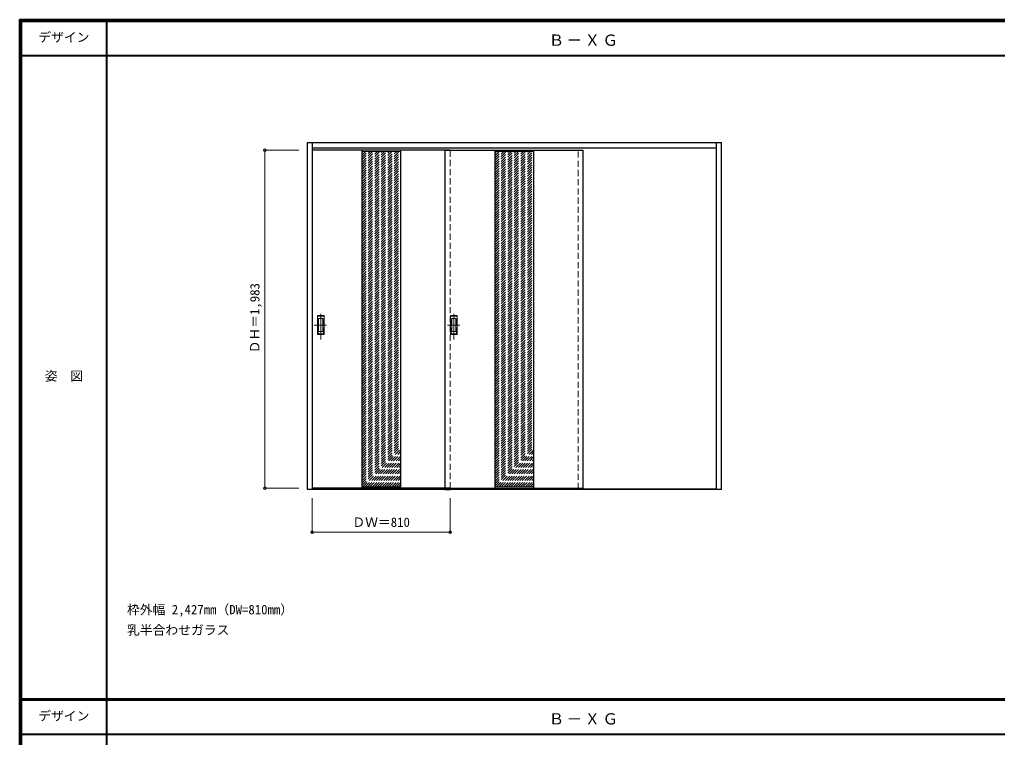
# Model space of a CAD drawing. Units: millimetres, scale not verified. Extents: x -6000 to 5700, y -4307 to 4175.
# Drawn here: x -6000 to -267, y -36 to 4175 of the extents above; entities that cross this region are included whole.
import ezdxf
from ezdxf.enums import TextEntityAlignment as Align

# ---------------------------------------------------------------- set-up
doc = ezdxf.new("R2010")
doc.units = ezdxf.units.MM
doc.header["$LTSCALE"] = 30
doc.header["$PDMODE"] = 32
doc.header["$PDSIZE"] = 15
doc.linetypes.add('CHAIN1', pattern=[8, 5, -1, 1, -1])
doc.linetypes.add('DASHED1', pattern=[1.8, 1.2, -0.6])
for name, color, linetype, lineweight in [('0-2_扉', 3, 'Continuous', 25), ('0-4_枠', 3, 'Continuous', 25), ('0-6_引手', 7, 'Continuous', 18), ('0-A_文字', 7, 'Continuous', 18), ('0-B_寸法', 4, 'Continuous', 9), ('0-C_ハッチ', 4, 'DASHED1', 9), ('F-1_枠', 6, 'Continuous', 40), ('F-A_文字', 7, 'Continuous', 18)]:
    doc.layers.add(name, color=color, linetype=linetype, lineweight=lineweight)
doc.styles.add('ＭＳ ゴシック', font='')
doc.styles.get('ＭＳ ゴシック').set_extended_font_data('MS Gothic')

msp = doc.modelspace()

# ---------------------------------------------------------------- linework, layer by layer
at = {"layer": '0-2_扉', "color": 4, "linetype": 'DASHED1', "lineweight": 9}
for p, q in [((-4285, 1426), (-4285, 3409)), ((-4282, 3409), (-4285, 3409)), ((-3475, 1426), (-3475, 3409)), ((-2725, 1421), (-2725, 3423)), ((-2695, 1421), (-2695, 3423)), ((-4282, 1426), (-4285, 1426))]:
    msp.add_line(p, q, dxfattribs=at)
at = {"layer": '0-2_扉'}
for p, q in [((-3505, 3409), (-4282, 3409)), ((-3994, 3409), (-3994, 1426)), ((-3766, 3409), (-3766, 1426)), ((-3475, 3409), (-3505, 3409)), ((-3505, 1426), (-3505, 3409)), ((-3505, 3409), (-2695, 3409)), ((-3214, 3409), (-3214, 1426)), ((-2986, 3409), (-2986, 1426)), ((-2695, 1426), (-2695, 3409)), ((-3505, 1426), (-4282, 1426)), ((-3475, 1426), (-3505, 1426)), ((-3505, 1426), (-2695, 1426)), ((-3505, 1418), (-3475, 1418))]:
    msp.add_line(p, q, dxfattribs=at)
at = {"layer": '0-2_扉', "color": 7, "lineweight": 18}
for p, q in [((-3994, 3401), (-3766, 3401)), ((-3214, 3401), (-2986, 3401)), ((-3994, 1434), (-3766, 1434)), ((-3214, 1434), (-2986, 1434))]:
    msp.add_line(p, q, dxfattribs=at)
at = {"layer": '0-4_枠'}
for p, q in [((-4312, 3453), (-1885, 3453)), ((-4282, 1418), (-4282, 3453)), ((-1915, 1418), (-1915, 3453)), ((-1885, 1418), (-1885, 3453)), ((-4282, 3423), (-1915, 3423)), ((-1915, 1421), (-4282, 1421)), ((-1915, 1418), (-4282, 1418)), ((-1885, 1418), (-1915, 1418))]:
    msp.add_line(p, q, dxfattribs=at)
msp.add_lwpolyline([(-4282, 1418), (-4312, 1418), (-4312, 3453)], dxfattribs=at)
at = {"layer": '0-6_引手', "linetype": 'CHAIN1'}
for p, q in [((-4234, 2298.27), (-4234, 2469.12)), ((-3454, 2298.27), (-3454, 2469.12)), ((-4272.07, 2383.5), (-4199.56, 2383.5)), ((-3492.07, 2383.5), (-3419.56, 2383.5))]:
    msp.add_line(p, q, dxfattribs=at)
at = {"layer": '0-6_引手'}
for p, q in [((-4253, 2438.5), (-4215, 2438.5)), ((-4253, 2328.5), (-4253, 2438.5)), ((-4246.5, 2422.5), (-4221.5, 2422.5)), ((-4246.5, 2344.5), (-4246.5, 2422.5)), ((-4221.5, 2344.5), (-4221.5, 2422.5)), ((-4215, 2328.5), (-4215, 2438.5)), ((-3473, 2438.5), (-3435, 2438.5)), ((-3473, 2328.5), (-3473, 2438.5)), ((-3466.5, 2422.5), (-3441.5, 2422.5)), ((-3466.5, 2344.5), (-3466.5, 2422.5)), ((-3441.5, 2344.5), (-3441.5, 2422.5)), ((-3435, 2328.5), (-3435, 2438.5)), ((-4253, 2328.5), (-4215, 2328.5)), ((-4246.5, 2344.5), (-4221.5, 2344.5)), ((-3473, 2328.5), (-3435, 2328.5)), ((-3466.5, 2344.5), (-3441.5, 2344.5))]:
    msp.add_line(p, q, dxfattribs=at)
at = {"layer": '0-6_引手', "linetype": 'DASHED1'}
for p, q in [((-4218, 2332.5), (-4218, 2434.5)), ((-3438, 2332.5), (-3438, 2434.5)), ((-4250, 2332.5), (-4218, 2332.5)), ((-3470, 2332.5), (-3438, 2332.5))]:
    msp.add_line(p, q, dxfattribs=at)
for points in [[(-4250, 2332.5), (-4250, 2434.5), (-4218, 2434.5)], [(-3470, 2332.5), (-3470, 2434.5), (-3438, 2434.5)]]:
    msp.add_lwpolyline(points, dxfattribs=at)
at = {"layer": '0-B_寸法'}
for p, q in [((-4562, 3409), (-4362, 3409)), ((-4562, 3409), (-4562, 1426)), ((-4562, 1426), (-4362, 1426)), ((-4285, 1168), (-4285, 1368)), ((-3475, 1168), (-3475, 1368)), ((-4285, 1168), (-3475, 1168))]:
    msp.add_line(p, q, dxfattribs=at)
at = {"layer": '0-B_寸法', "color": 7}
for p in [(-4562, 3409), (-4562, 1426), (-4285, 1168), (-3475, 1168)]:
    msp.add_point(p, dxfattribs=at)
at = {"layer": '0-C_ハッチ'}
for p, q in [((-3994, 3181.64), (-3774.64, 3401)), ((-3994, 3195.79), (-3788.79, 3401)), ((-3994, 3209.93), (-3802.93, 3401)), ((-3994, 3224.07), (-3817.07, 3401)), ((-3994, 3238.21), (-3831.21, 3401)), ((-3994, 3252.35), (-3845.35, 3401)), ((-3994, 3266.5), (-3859.5, 3401)), ((-3994, 3280.64), (-3873.64, 3401)), ((-3994, 3294.78), (-3887.78, 3401)), ((-3994, 3308.92), (-3901.92, 3401)), ((-3994, 3323.06), (-3916.06, 3401)), ((-3994, 3337.21), (-3930.21, 3401)), ((-3994, 3351.35), (-3944.35, 3401)), ((-3994, 3365.49), (-3958.49, 3401)), ((-3994, 3379.63), (-3972.63, 3401)), ((-3994, 3393.78), (-3986.78, 3401)), ((-3994, 3167.5), (-3766, 3395.5)), ((-3214, 3177.75), (-2990.75, 3401)), ((-3214, 3191.89), (-3004.89, 3401)), ((-3214, 3206.03), (-3019.03, 3401)), ((-3214, 3220.17), (-3033.17, 3401)), ((-3214, 3234.31), (-3047.31, 3401)), ((-3214, 3248.46), (-3061.46, 3401)), ((-3214, 3262.6), (-3075.6, 3401)), ((-3214, 3276.74), (-3089.74, 3401)), ((-3214, 3290.88), (-3103.88, 3401)), ((-3214, 3305.02), (-3118.02, 3401)), ((-3214, 3319.17), (-3132.17, 3401)), ((-3214, 3333.31), (-3146.31, 3401)), ((-3214, 3347.45), (-3160.45, 3401)), ((-3214, 3361.59), (-3174.59, 3401)), ((-3214, 3375.73), (-3188.74, 3401)), ((-3214, 3389.88), (-3202.88, 3401)), ((-3214, 3163.6), (-2986, 3391.6)), ((-3994, 3153.36), (-3766, 3381.36)), ((-3994, 3139.22), (-3766, 3367.22)), ((-3994, 3125.07), (-3766, 3353.07)), ((-3994, 3110.93), (-3766, 3338.93)), ((-3214, 3149.46), (-2986, 3377.46)), ((-3214, 3135.32), (-2986, 3363.32)), ((-3214, 3121.18), (-2986, 3349.18)), ((-3214, 3107.03), (-2986, 3335.03)), ((-3994, 3096.79), (-3766, 3324.79)), ((-3994, 3082.65), (-3766, 3310.65)), ((-3994, 3068.51), (-3766, 3296.51)), ((-3994, 3054.36), (-3766, 3282.36)), ((-3994, 3040.22), (-3766, 3268.22)), ((-3214, 3092.89), (-2986, 3320.89)), ((-3214, 3078.75), (-2986, 3306.75)), ((-3214, 3064.61), (-2986, 3292.61)), ((-3214, 3050.47), (-2986, 3278.47)), ((-3994, 3026.08), (-3766, 3254.08)), ((-3994, 3011.94), (-3766, 3239.94)), ((-3994, 2997.8), (-3766, 3225.8)), ((-3994, 2983.65), (-3766, 3211.65)), ((-3214, 3036.32), (-2986, 3264.32)), ((-3214, 3022.18), (-2986, 3250.18)), ((-3214, 3008.04), (-2986, 3236.04)), ((-3214, 2993.9), (-2986, 3221.9)), ((-3994, 2969.51), (-3766, 3197.51)), ((-3994, 2955.37), (-3766, 3183.37)), ((-3994, 2941.23), (-3766, 3169.23)), ((-3994, 2927.08), (-3766, 3155.08)), ((-3214, 2979.76), (-2986, 3207.76)), ((-3214, 2965.61), (-2986, 3193.61)), ((-3214, 2951.47), (-2986, 3179.47)), ((-3214, 2937.33), (-2986, 3165.33)), ((-3994, 2912.94), (-3766, 3140.94)), ((-3994, 2898.8), (-3766, 3126.8)), ((-3994, 2884.66), (-3766, 3112.66)), ((-3994, 2870.52), (-3766, 3098.52)), ((-3214, 2923.19), (-2986, 3151.19)), ((-3214, 2909.04), (-2986, 3137.04)), ((-3214, 2894.9), (-2986, 3122.9)), ((-3214, 2880.76), (-2986, 3108.76)), ((-3994, 2856.37), (-3766, 3084.37)), ((-3994, 2842.23), (-3766, 3070.23)), ((-3994, 2828.09), (-3766, 3056.09)), ((-3994, 2813.95), (-3766, 3041.95)), ((-3214, 2866.62), (-2986, 3094.62)), ((-3214, 2852.48), (-2986, 3080.48)), ((-3214, 2838.33), (-2986, 3066.33)), ((-3214, 2824.19), (-2986, 3052.19)), ((-3994, 2799.81), (-3766, 3027.81)), ((-3994, 2785.66), (-3766, 3013.66)), ((-3994, 2771.52), (-3766, 2999.52)), ((-3994, 2757.38), (-3766, 2985.38)), ((-3214, 2810.05), (-2986, 3038.05)), ((-3214, 2795.91), (-2986, 3023.91)), ((-3214, 2781.77), (-2986, 3009.77)), ((-3214, 2767.62), (-2986, 2995.62)), ((-3214, 2753.48), (-2986, 2981.48)), ((-3994, 2743.24), (-3766, 2971.24)), ((-3994, 2729.09), (-3766, 2957.09)), ((-3994, 2714.95), (-3766, 2942.95)), ((-3994, 2700.81), (-3766, 2928.81)), ((-3214, 2739.34), (-2986, 2967.34)), ((-3214, 2725.2), (-2986, 2953.2)), ((-3214, 2711.05), (-2986, 2939.05)), ((-3214, 2696.91), (-2986, 2924.91)), ((-3994, 2686.67), (-3766, 2914.67)), ((-3994, 2672.53), (-3766, 2900.53)), ((-3994, 2658.38), (-3766, 2886.38)), ((-3994, 2644.24), (-3766, 2872.24)), ((-3214, 2682.77), (-2986, 2910.77)), ((-3214, 2668.63), (-2986, 2896.63)), ((-3214, 2654.49), (-2986, 2882.49)), ((-3214, 2640.34), (-2986, 2868.34)), ((-3994, 2630.1), (-3766, 2858.1)), ((-3994, 2615.96), (-3766, 2843.96)), ((-3994, 2601.82), (-3766, 2829.82)), ((-3994, 2587.67), (-3766, 2815.67)), ((-3214, 2626.2), (-2986, 2854.2)), ((-3214, 2612.06), (-2986, 2840.06)), ((-3214, 2597.92), (-2986, 2825.92)), ((-3214, 2583.78), (-2986, 2811.78)), ((-3994, 2573.53), (-3766, 2801.53)), ((-3994, 2559.39), (-3766, 2787.39)), ((-3994, 2545.25), (-3766, 2773.25)), ((-3994, 2531.11), (-3766, 2759.11)), ((-3214, 2569.63), (-2986, 2797.63)), ((-3214, 2555.49), (-2986, 2783.49)), ((-3214, 2541.35), (-2986, 2769.35)), ((-3214, 2527.21), (-2986, 2755.21)), ((-3994, 2516.96), (-3766, 2744.96)), ((-3994, 2502.82), (-3766, 2730.82)), ((-3994, 2488.68), (-3766, 2716.68)), ((-3994, 2474.54), (-3766, 2702.54)), ((-3214, 2513.06), (-2986, 2741.06)), ((-3214, 2498.92), (-2986, 2726.92)), ((-3214, 2484.78), (-2986, 2712.78)), ((-3214, 2470.64), (-2986, 2698.64)), ((-3994, 2460.39), (-3766, 2688.39)), ((-3994, 2446.25), (-3766, 2674.25)), ((-3994, 2432.11), (-3766, 2660.11)), ((-3994, 2417.97), (-3766, 2645.97)), ((-3214, 2456.5), (-2986, 2684.5)), ((-3214, 2442.35), (-2986, 2670.35)), ((-3214, 2428.21), (-2986, 2656.21)), ((-3214, 2414.07), (-2986, 2642.07)), ((-3994, 2403.83), (-3766, 2631.83)), ((-3994, 2389.68), (-3766, 2617.68)), ((-3994, 2375.54), (-3766, 2603.54)), ((-3994, 2361.4), (-3766, 2589.4)), ((-3214, 2399.93), (-2986, 2627.93)), ((-3214, 2385.79), (-2986, 2613.79)), ((-3214, 2371.64), (-2986, 2599.64)), ((-3214, 2357.5), (-2986, 2585.5)), ((-3994, 2347.26), (-3766, 2575.26)), ((-3994, 2333.12), (-3766, 2561.12)), ((-3994, 2318.97), (-3766, 2546.97)), ((-3994, 2304.83), (-3766, 2532.83)), ((-3214, 2343.36), (-2986, 2571.36)), ((-3214, 2329.22), (-2986, 2557.22)), ((-3214, 2315.07), (-2986, 2543.07)), ((-3214, 2300.93), (-2986, 2528.93)), ((-3994, 2290.69), (-3766, 2518.69)), ((-3994, 2276.55), (-3766, 2504.55)), ((-3994, 2262.4), (-3766, 2490.4)), ((-3994, 2248.26), (-3766, 2476.26)), ((-3214, 2286.79), (-2986, 2514.79)), ((-3214, 2272.65), (-2986, 2500.65)), ((-3214, 2258.51), (-2986, 2486.51)), ((-3214, 2244.36), (-2986, 2472.36)), ((-3994, 2234.12), (-3766, 2462.12)), ((-3994, 2219.98), (-3766, 2447.98)), ((-3994, 2205.84), (-3766, 2433.84)), ((-3994, 2191.69), (-3766, 2419.69)), ((-3214, 2230.22), (-2986, 2458.22)), ((-3214, 2216.08), (-2986, 2444.08)), ((-3214, 2201.94), (-2986, 2429.94)), ((-3214, 2187.8), (-2986, 2415.8)), ((-3994, 2177.55), (-3766, 2405.55)), ((-3994, 2163.41), (-3766, 2391.41)), ((-3994, 2149.27), (-3766, 2377.27)), ((-3994, 2135.13), (-3766, 2363.13)), ((-3214, 2173.65), (-2986, 2401.65)), ((-3214, 2159.51), (-2986, 2387.51)), ((-3214, 2145.37), (-2986, 2373.37)), ((-3214, 2131.23), (-2986, 2359.23)), ((-3994, 2120.98), (-3766, 2348.98)), ((-3994, 2106.84), (-3766, 2334.84)), ((-3994, 2092.7), (-3766, 2320.7)), ((-3994, 2078.56), (-3766, 2306.56)), ((-3214, 2117.08), (-2986, 2345.08)), ((-3214, 2102.94), (-2986, 2330.94)), ((-3214, 2088.8), (-2986, 2316.8)), ((-3214, 2074.66), (-2986, 2302.66)), ((-3994, 2064.41), (-3766, 2292.41)), ((-3994, 2050.27), (-3766, 2278.27)), ((-3994, 2036.13), (-3766, 2264.13)), ((-3994, 2021.99), (-3766, 2249.99)), ((-3214, 2060.52), (-2986, 2288.52)), ((-3214, 2046.37), (-2986, 2274.37)), ((-3214, 2032.23), (-2986, 2260.23)), ((-3214, 2018.09), (-2986, 2246.09)), ((-3994, 2007.85), (-3766, 2235.85)), ((-3994, 1993.7), (-3766, 2221.7)), ((-3994, 1979.56), (-3766, 2207.56)), ((-3994, 1965.42), (-3766, 2193.42)), ((-3994, 1951.28), (-3766, 2179.28)), ((-3214, 2003.95), (-2986, 2231.95)), ((-3214, 1989.81), (-2986, 2217.81)), ((-3214, 1975.66), (-2986, 2203.66)), ((-3214, 1961.52), (-2986, 2189.52)), ((-3994, 1937.14), (-3766, 2165.14)), ((-3994, 1922.99), (-3766, 2150.99)), ((-3994, 1908.85), (-3766, 2136.85)), ((-3994, 1894.71), (-3766, 2122.71)), ((-3214, 1947.38), (-2986, 2175.38)), ((-3214, 1933.24), (-2986, 2161.24)), ((-3214, 1919.09), (-2986, 2147.09)), ((-3214, 1904.95), (-2986, 2132.95)), ((-3994, 1880.57), (-3766, 2108.57)), ((-3994, 1866.42), (-3766, 2094.42)), ((-3994, 1852.28), (-3766, 2080.28)), ((-3994, 1838.14), (-3766, 2066.14)), ((-3214, 1890.81), (-2986, 2118.81)), ((-3214, 1876.67), (-2986, 2104.67)), ((-3214, 1862.53), (-2986, 2090.53)), ((-3214, 1848.38), (-2986, 2076.38)), ((-3994, 1824), (-3766, 2052)), ((-3994, 1809.86), (-3766, 2037.86)), ((-3994, 1795.71), (-3766, 2023.71)), ((-3994, 1781.57), (-3766, 2009.57)), ((-3214, 1834.24), (-2986, 2062.24)), ((-3214, 1820.1), (-2986, 2048.1)), ((-3214, 1805.96), (-2986, 2033.96)), ((-3214, 1791.82), (-2986, 2019.82)), ((-3994, 1767.43), (-3766, 1995.43)), ((-3994, 1753.29), (-3766, 1981.29)), ((-3994, 1739.15), (-3766, 1967.15)), ((-3994, 1725), (-3766, 1953)), ((-3214, 1777.67), (-2986, 2005.67)), ((-3214, 1763.53), (-2986, 1991.53)), ((-3214, 1749.39), (-2986, 1977.39)), ((-3214, 1735.25), (-2986, 1963.25)), ((-3994, 1710.86), (-3766, 1938.86)), ((-3994, 1696.72), (-3766, 1924.72)), ((-3994, 1682.58), (-3766, 1910.58)), ((-3994, 1668.43), (-3766, 1896.43)), ((-3214, 1721.11), (-2986, 1949.11)), ((-3214, 1706.96), (-2986, 1934.96)), ((-3214, 1692.82), (-2986, 1920.82)), ((-3214, 1678.68), (-2986, 1906.68)), ((-3214, 1664.54), (-2986, 1892.54)), ((-3994, 1654.29), (-3766, 1882.29)), ((-3994, 1640.15), (-3766, 1868.15)), ((-3994, 1626.01), (-3766, 1854.01)), ((-3994, 1611.87), (-3766, 1839.87)), ((-3214, 1650.39), (-2986, 1878.39)), ((-3214, 1636.25), (-2986, 1864.25)), ((-3214, 1622.11), (-2986, 1850.11)), ((-3214, 1607.97), (-2986, 1835.97)), ((-3994, 1597.72), (-3766, 1825.72)), ((-3994, 1583.58), (-3766, 1811.58)), ((-3994, 1569.44), (-3766, 1797.44)), ((-3994, 1555.3), (-3766, 1783.3)), ((-3214, 1593.83), (-2986, 1821.83)), ((-3214, 1579.68), (-2986, 1807.68)), ((-3214, 1565.54), (-2986, 1793.54)), ((-3214, 1551.4), (-2986, 1779.4)), ((-3994, 1541.16), (-3766, 1769.16)), ((-3994, 1527.01), (-3766, 1755.01)), ((-3994, 1512.87), (-3766, 1740.87)), ((-3994, 1498.73), (-3766, 1726.73)), ((-3214, 1537.26), (-2986, 1765.26)), ((-3214, 1523.12), (-2986, 1751.12)), ((-3214, 1508.97), (-2986, 1736.97)), ((-3214, 1494.83), (-2986, 1722.83)), ((-3994, 1484.59), (-3766, 1712.59)), ((-3994, 1470.44), (-3766, 1698.44)), ((-3994, 1456.3), (-3766, 1684.3)), ((-3994, 1442.16), (-3766, 1670.16)), ((-3214, 1480.69), (-2986, 1708.69)), ((-3214, 1466.55), (-2986, 1694.55)), ((-3214, 1452.4), (-2986, 1680.4)), ((-3214, 1438.26), (-2986, 1666.26)), ((-3988.02, 1434), (-3766, 1656.02)), ((-3973.88, 1434), (-3766, 1641.88)), ((-3959.73, 1434), (-3766, 1627.73)), ((-3945.59, 1434), (-3766, 1613.59)), ((-3204.12, 1434), (-2986, 1652.12)), ((-3189.98, 1434), (-2986, 1637.98)), ((-3175.84, 1434), (-2986, 1623.84)), ((-3161.69, 1434), (-2986, 1609.69)), ((-3931.45, 1434), (-3766, 1599.45)), ((-3917.31, 1434), (-3766, 1585.31)), ((-3903.17, 1434), (-3766, 1571.17)), ((-3889.02, 1434), (-3766, 1557.02)), ((-3147.55, 1434), (-2986, 1595.55)), ((-3133.41, 1434), (-2986, 1581.41)), ((-3119.27, 1434), (-2986, 1567.27)), ((-3105.13, 1434), (-2986, 1553.13)), ((-3874.88, 1434), (-3766, 1542.88)), ((-3860.74, 1434), (-3766, 1528.74)), ((-3846.6, 1434), (-3766, 1514.6)), ((-3832.46, 1434), (-3766, 1500.45)), ((-3090.98, 1434), (-2986, 1538.98)), ((-3076.84, 1434), (-2986, 1524.84)), ((-3062.7, 1434), (-2986, 1510.7)), ((-3048.56, 1434), (-2986, 1496.56)), ((-3818.31, 1434), (-3766, 1486.31)), ((-3804.17, 1434), (-3766, 1472.17)), ((-3790.03, 1434), (-3766, 1458.03)), ((-3775.89, 1434), (-3766, 1443.89)), ((-3034.41, 1434), (-2986, 1482.41)), ((-3020.27, 1434), (-2986, 1468.27)), ((-3006.13, 1434), (-2986, 1454.13)), ((-2991.99, 1434), (-2986, 1439.99))]:
    msp.add_line(p, q, dxfattribs=at)
at = {"layer": 'F-1_枠'}
for p, q in [((-6000, 4175), (5700, 4175)), ((-6000, 4175), (-6000, -4205)), ((-6000, 4170), (5700, 4170)), ((-6000, 4165), (5700, 4165)), ((-5995, 4175), (-5995, -4205)), ((-5990, 4175), (-5990, -4205)), ((-5490, 4175), (-5490, -3790)), ((-6000, 3965), (5700, 3965)), ((-6000, 190.5), (5700, 190.5)), ((-6000, 187.5), (5700, 187.5)), ((-6000, 184.5), (5700, 184.5)), ((-6000, -15.5), (5700, -15.5))]:
    msp.add_line(p, q, dxfattribs=at)

# ---------------------------------------------------------------- texts
at = {"layer": '0-A_文字', "style": 'ＭＳ ゴシック'}
for s, p in [('枠外幅 2,427mm（DW=810mm）', (-5370, 670.5)), ('乳半合わせガラス', (-5370, 550.5))]:
    msp.add_text(s, height=54.99, dxfattribs=at).set_placement(p, align=Align.BOTTOM_LEFT)
at = {"layer": '0-A_文字', "char_height": 65.98, "attachment_point": 7, "style": 'ＭＳ ゴシック'}
for insert in [(-2897.5, 4020), (-2897.5, 39.5)]:
    msp.add_mtext('\\T1.17;Ｂ－ＸＧ', dxfattribs=dict(at, insert=insert))
at = {"layer": '0-B_寸法', "color": 7, "style": 'ＭＳ ゴシック'}
msp.add_text('ＤＨ＝1,983', height=54.99, rotation=90, dxfattribs=at).set_placement((-4577, 2217.25), align=Align.BOTTOM_LEFT)
msp.add_text('ＤＷ＝810', height=54.99, dxfattribs=at).set_placement((-4048.75, 1183), align=Align.BOTTOM_LEFT)
at = {"layer": 'F-A_文字', "style": 'ＭＳ ゴシック'}
for s, p in [('デザイン', (-5890, 4027.5)), ('姿\u3000図', (-5852.5, 2040.25)), ('デザイン', (-5890, 47))]:
    msp.add_text(s, height=54.99, dxfattribs=at).set_placement(p, align=Align.BOTTOM_LEFT)

doc.saveas('drawing.dxf')
